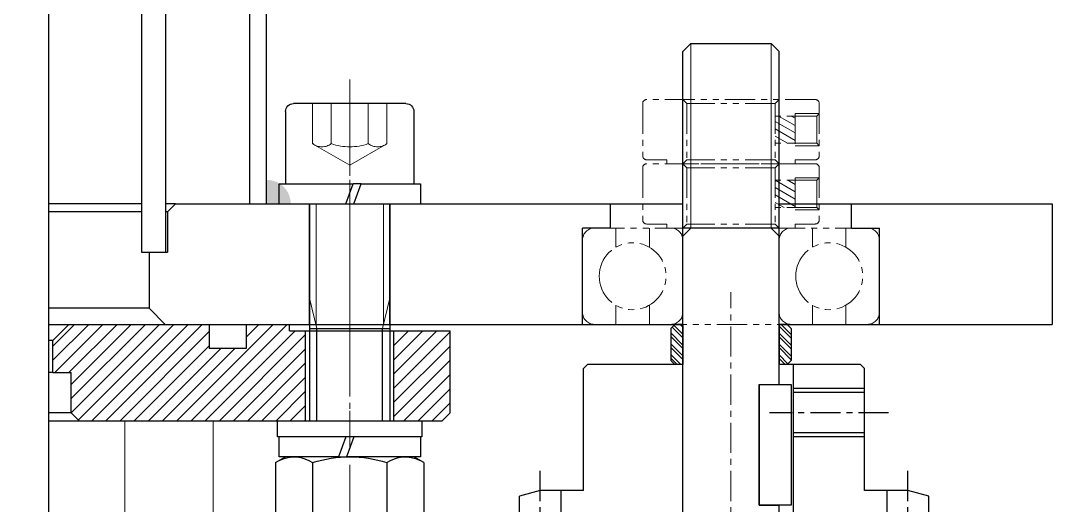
# Model space of a CAD drawing. Header units: millimetres. Extents: x 334 to 3694, y 0 to 2376.
# Drawn here: x 1288.5 to 1419.1, y 903.4 to 963.7 of the extents above; entities that cross this region are included whole.
import ezdxf

# ---------------------------------------------------------------- set-up
doc = ezdxf.new("R2010")
doc.units = ezdxf.units.MM
doc.header["$LTSCALE"] = 3
for name, pattern in [('AM_ISO02W050x2', [3.75, 3, -0.75]), ('AM_ISO08W050x2', [9, 6, -0.75, 1.5, -0.75]), ('CENTER', [2, 1.25, -0.25, 0.25, -0.25]), ('DASHED', [0.75, 0.5, -0.25]), ('PHANTOM', [2.5, 1.25, -0.25, 0.25, -0.25, 0.25, -0.25])]:
    doc.linetypes.add(name, pattern=pattern)
for name, color, linetype, lineweight in [('1_외형선', 7, 'Continuous', 25), ('2_숨은선', 2, 'DASHED', 20), ('3_중심선', 1, 'CENTER', 18), ('5_파단선', 5, 'PHANTOM', 9), ('6_가는선', 3, 'Continuous', 18), ('7_가상선', 6, 'PHANTOM', 9), ('AM_4', 3, 'Continuous', 25), ('center', 4, 'CENTER', 25)]:
    doc.layers.add(name, color=color, linetype=linetype, lineweight=lineweight)
doc.styles.add('축척08', font='romans.shx', dxfattribs={"width": 0.8, "height": 24, "bigfont": 'whgtxt.shx'})
doc.dimstyles.new('축척08', dxfattribs={"dimscale": 8, "dimtxt": 24, "dimasz": 3, "dimexe": 1, "dimexo": 1, "dimgap": 1, "dimtad": 3, "dimdec": 4, "dimzin": 9, "dimdsep": 46, "dimtxsty": '축척08', "dimcen": 0, "dimclrd": 3, "dimclre": 3, "dimclrt": 256, "dimadec": 4, "dimazin": 2, "dimtm": 1e-09, "dimtfac": 0.6, "dimtdec": 4, "dimtmove": 0, "dimatfit": 0, "dimfxl": 1.5, "dimtolj": 1, "dimlwd": -1, "dimlwe": -1, "dimarcsym": 0})

# ---------------------------------------------------------------- blocks, each defined once
blk = doc.blocks.new('A$C1CC36F42A')
at = {"layer": '1_외형선'}
for p, q in [((277.5, 11.3), (277.5, 13.8)), ((292.5, 11.3), (292.5, 13.8)), ((292.5, 13.8), (334, 13.8)), ((312, 13.8), (312, 1.8)), ((335, 12.8), (334, 13.8)), ((335, 2.8), (335, 12.8)), ((292.5, 11.3), (277.5, 11.3)), ((335, 2.8), (334, 1.8)), ((275, 1.8), (334, 1.8))]:
    blk.add_line(p, q, dxfattribs=at)
at = {"layer": '6_가는선'}
for p, q in [((312, 12.8), (311, 13.8)), ((312, 12.8), (335, 12.8)), ((312, 2.8), (311, 1.8)), ((312, 2.8), (335, 2.8))]:
    blk.add_line(p, q, dxfattribs=at)
blk = doc.blocks.new('A$Ce08f4fbe')
at = {"layer": '7_가상선'}
for p, q in [((4.5, 0), (-4.5, 0)), ((-6, -1.5), (-6, -35.5)), ((6, -35.5), (6, -1.5)), ((-3.61, -4.17), (-6, -4.17)), ((6, -4.17), (3.61, -4.17)), ((-3.61, -8.33), (-6, -8.33)), ((6, -8.33), (3.61, -8.33)), ((-4.5, -12.5), (4.5, -12.5)), ((4.5, -24.5), (-4.5, -24.5)), ((-3.61, -28.67), (-6, -28.67)), ((6, -28.67), (3.61, -28.67)), ((-3.61, -32.83), (-6, -32.83)), ((6, -32.83), (3.61, -32.83)), ((-4.5, -37), (4.5, -37))]:
    blk.add_line(p, q, dxfattribs=at)
for centre in [(0, -6.25), (0, -30.75)]:
    blk.add_circle(centre, 4.17, dxfattribs=at)
for centre, start, end in [((-4.5, -1.5), 90, 180), ((4.5, -1.5), 0, 90), ((-4.5, -11), 180, 270), ((4.5, -11), 270, 0), ((-4.5, -26), 90, 180), ((4.5, -26), 0, 90), ((-4.5, -35.5), 180, 270), ((4.5, -35.5), 270, 0)]:
    blk.add_arc(centre, 1.5, start, end, dxfattribs=at)
blk = doc.blocks.new('A$C679b7634')
at = {"layer": '7_가상선'}
h = blk.add_hatch(dxfattribs=at)
h.set_pattern_fill('ANSI31', color=256, scale=0.25, angle=105, style=0)
h.set_pattern_definition([(210, (681.7335, 2103.5377), (-0.396875, 0.68740766), [])])
h.paths.add_polyline_path([(-8, 4.25), (-8, 5.95), (-5.5, 5.95), (-5.5, 4.25)])
h.paths.add_polyline_path([(-8, 2.55), (-8, 4.25), (-5.5, 4.25), (-5.5, 2.55)])
for p, q in [((-10.5, 8), (10.5, 8)), ((-6, 8), (-6, 5.95)), ((6, 8), (6, 0)), ((-11, 7.5), (-11, 1)), ((-5.5, 7.5), (-5.5, 0.5)), ((-5.5, 7.5), (5.5, 7.5)), ((5.5, 7.5), (5.5, 0.5)), ((11, 7.5), (11, 1)), ((-11, 6.25), (-8, 6.25)), ((-10.7, 5.95), (-11, 6.25)), ((-10.7, 5.95), (-5.5, 5.95)), ((-10.7, 5.95), (-10.7, 2.55)), ((-8, 6.25), (-8, 2.25)), ((-10.7, 2.55), (-11, 2.25)), ((-11, 2.25), (-8, 2.25)), ((-10.7, 2.55), (-5.5, 2.55)), ((-6, 2.55), (-6, 0)), ((-10.5, 0.5), (-8, 0.5)), ((-8, 0.5), (-8, 0)), ((-8, 0), (8, 0)), ((-5.5, 0.5), (5.5, 0.5)), ((8, 0.5), (10.5, 0.5)), ((8, 0.5), (8, 0))]:
    blk.add_line(p, q, dxfattribs=at)
at = {"layer": '7_가상선', "ltscale": 5}
for p, q in [((-5.5, 7.5), (-6, 8)), ((6, 8), (5.5, 7.5)), ((-6, 0), (-5.5, 0.5)), ((6, 0), (5.5, 0.5))]:
    blk.add_line(p, q, dxfattribs=at)
at = {"layer": '7_가상선'}
for centre, start, end in [((-10.5, 7.5), 90, 180), ((10.5, 7.5), 0, 90), ((-10.5, 1), 180, 270), ((10.5, 1), 270, 0)]:
    blk.add_arc(centre, 0.5, start, end, dxfattribs=at)
blk = doc.blocks.new('A$C400a034a')
at = {"layer": '6_가는선'}
h = blk.add_hatch(dxfattribs=at)
h.set_pattern_fill('ANSI32', color=256, scale=0.1, angle=-90)
h.set_pattern_definition([(315, (-920.9231, 736.6609), (0.6735192, 0.6735192), []), (315, (-920.9231, 736.2119), (0.6735192, 0.6735192), [])])
h.paths.add_polyline_path([(5, 6), (5, 7), (4.5, 7.5), (0.5, 7.5), (0, 7), (0, 6)])
h.paths.add_polyline_path([(4.5, -7.5), (5, -7), (5, -6), (0, -6), (0, -7), (0.5, -7.5)])
at = {"layer": '1_외형선'}
for p, q in [((0, 7), (0.5, 7.5)), ((0, 7), (0, 6)), ((4.5, 7.5), (0.5, 7.5)), ((2.5, 7.5), (2.5001, 7.5)), ((3.5, 7.5), (3.5, 7.5001)), ((4.5, 7.5), (5, 7)), ((5, 7), (5, 6)), ((5, 6), (0, 6)), ((5, -6), (0, -6)), ((0, -6), (0, -7)), ((5, -6), (5, -7)), ((0.5, -7.5), (0, -7)), ((4.5, -7.5), (0.5, -7.5)), ((5, -7), (4.5, -7.5))]:
    blk.add_line(p, q, dxfattribs=at)
blk = doc.blocks.new('A$C4e58e731')
at = {"color": 7, "linetype": 'Continuous'}
for p, q in [((-20, 22.9), (-19.3, 25.5)), ((-19.3, 25.5), (-16.4, 25.5)), ((-16.4, 25.5), (-15.7, 22.9)), ((-20, 22.9), (-20, 6.86)), ((-15.7, 22.9), (-15.7, 17.5)), ((-20, 20.31), (-15.7, 20.31)), ((-15.7, 17.5), (-0.5, 17.5)), ((-8.5, 17.5), (-8.5, 8.66)), ((-3.5, 17.5), (-3.5, 8.66)), ((-0.5, 17.5), (0, 17)), ((0, 17), (0, 6.86)), ((-20, -5.14), (-20, -22.9)), ((0, -5.14), (0, -17)), ((-15.7, -17.5), (-0.5, -17.5)), ((-15.7, -17.5), (-15.7, -22.9)), ((-0.5, -17.5), (0, -17)), ((-20, -20.31), (-15.7, -20.31)), ((-19.3, -25.5), (-20, -22.9)), ((-15.7, -22.9), (-16.4, -25.5)), ((-19.3, -25.5), (-16.4, -25.5))]:
    blk.add_line(p, q, dxfattribs=at)
at = {"color": 3, "linetype": 'Continuous'}
for p, q in [((-9, 17.5), (-9, 8.66)), ((-3, 17.5), (-3, 8.66))]:
    blk.add_line(p, q, dxfattribs=at)
at = {"layer": '1_외형선'}
for p, q in [((-20, 8.66), (0, 8.66)), ((-20, 6.86), (-17.5, 6.86)), ((-2.5, 6.86), (0, 6.86)), ((-20, -5.14), (0, -5.14))]:
    blk.add_line(p, q, dxfattribs=at)
at = {"layer": '3_중심선'}
blk.add_line((-29, 0.86), (9, 0.86), dxfattribs=at)
at = {"layer": 'center', "color": 1, "linetype": 'CENTER'}
for p, q in [((-23, 22.9), (-12.7, 22.9)), ((-6, 20.5), (-6, 5.66)), ((-23, -22.9), (-12.7, -22.9))]:
    blk.add_line(p, q, dxfattribs=at)
blk = doc.blocks.new('*U66')
at = {"layer": '1_외형선'}
for p, q in [((1260.16, 953.42), (1246.16, 953.42)), ((1245.16, 952.42), (1245.16, 943.42)), ((1261.16, 952.42), (1261.16, 943.42)), ((1254.57, 943.42), (1253.57, 943.42)), ((1248.16, 940.92), (1248.16, 929.17)), ((1258.16, 940.92), (1258.16, 929.17)), ((1248.16, 929.17), (1248.16, 925.42)), ((1258.16, 929.17), (1258.16, 925.42)), ((1248.16, 925.42), (1248.16, 913.92)), ((1248.16, 925.42), (1258.16, 925.42)), ((1258.16, 925.42), (1258.16, 913.92)), ((1248.16, 899.92), (1248.16, 894.34)), ((1258.16, 899.92), (1258.16, 894.34)), ((1248.16, 894.34), (1249.08, 893.42)), ((1248.16, 894.34), (1258.16, 894.34)), ((1249.08, 893.42), (1257.24, 893.42)), ((1258.16, 894.34), (1257.24, 893.42))]:
    blk.add_line(p, q, dxfattribs=at)
at = {"layer": '1_외형선', "extrusion": (0, 0, -1)}
for centre, start, end in [((-1246.16, 952.42), 360, 90), ((-1260.16, 952.42), 90, 180)]:
    blk.add_arc(centre, 1, start, end, dxfattribs=at)
at = {"layer": '2_숨은선', "linetype": 'AM_ISO02W050x2'}
for p, q in [((1248.54, 953.42), (1248.54, 948.42)), ((1250.85, 953.42), (1250.85, 948.42)), ((1255.47, 953.42), (1255.47, 948.42)), ((1257.78, 953.42), (1257.78, 948.42)), ((1248.54, 948.42), (1253.16, 945.76)), ((1257.78, 948.42), (1253.16, 945.76))]:
    blk.add_line(p, q, dxfattribs=at)
at = {"layer": '2_숨은선', "linetype": 'AM_ISO02W050x2', "extrusion": (0, 0, -1)}
for centre, radius, start, end in [((-1249.7, 949.91), 1.88, 232.1211, 307.8789), ((-1253.16, 954.96), 6.93, 250.5288, 289.4712), ((-1256.63, 949.91), 1.88, 232.1211, 307.8789)]:
    blk.add_arc(centre, radius, start, end, dxfattribs=at)
at = {"layer": '3_중심선', "linetype": 'AM_ISO08W050x2'}
blk.add_line((1253.16, 890.42), (1253.16, 956.42), dxfattribs=at)
at = {"layer": '6_가는선'}
for p, q in [((1249.08, 925.42), (1248.16, 929.17)), ((1257.24, 925.42), (1258.16, 929.17))]:
    blk.add_line(p, q, dxfattribs=at)
at = {"layer": 'AM_4'}
for p, q in [((1249.08, 913.92), (1249.08, 925.42)), ((1257.24, 913.92), (1257.24, 925.42)), ((1249.08, 893.42), (1249.08, 899.92)), ((1257.24, 893.42), (1257.24, 899.92))]:
    blk.add_line(p, q, dxfattribs=at)
blk = doc.blocks.new('*U67')
at = {"layer": '1_외형선'}
for p, q in [((1243.92, 908.71), (1245.16, 909.42)), ((1251.75, 909.42), (1252.75, 909.42)), ((1262.4, 908.71), (1261.16, 909.42)), ((1243.92, 908.71), (1243.92, 900.64)), ((1248.54, 908.71), (1248.54, 900.64)), ((1257.78, 908.71), (1257.78, 900.64)), ((1262.4, 908.71), (1262.4, 900.64)), ((1243.92, 900.64), (1245.16, 899.92)), ((1245.16, 899.92), (1261.16, 899.92)), ((1262.4, 900.64), (1261.16, 899.92))]:
    blk.add_line(p, q, dxfattribs=at)
at = {"layer": '1_외형선', "extrusion": (0, 0, -1)}
for centre, radius, start, end in [((-1246.23, 905.34), 4.08, 64.4385, 124.4385), ((-1253.16, 894.16), 15.27, 72.383, 107.617), ((-1260.09, 905.34), 4.08, 55.5615, 115.5615), ((-1246.23, 904.01), 4.08, 235.5615, 295.5615), ((-1253.16, 915.19), 15.27, 252.383, 287.617), ((-1260.09, 904.01), 4.08, 244.4385, 304.4385)]:
    blk.add_arc(centre, radius, start, end, dxfattribs=at)
blk = doc.blocks.new('*U68')
at = {"layer": '1_외형선'}
for p, q in [((1244.16, 913.92), (1262.16, 913.92)), ((1244.16, 911.92), (1244.16, 913.92)), ((1262.16, 913.92), (1262.16, 911.92)), ((1244.36, 911.92), (1244.16, 911.92)), ((1253.66, 911.92), (1252.66, 911.92)), ((1262.16, 911.92), (1261.96, 911.92))]:
    blk.add_line(p, q, dxfattribs=at)
blk = doc.blocks.new('*U69')
at = {"layer": '1_외형선'}
for p, q in [((1244.36, 909.42), (1244.36, 911.92)), ((1252.66, 911.92), (1244.36, 911.92)), ((1252.66, 911.92), (1251.75, 909.42)), ((1253.66, 911.92), (1252.75, 909.42)), ((1261.96, 911.92), (1253.66, 911.92)), ((1261.96, 911.92), (1261.96, 909.42)), ((1251.75, 909.42), (1244.36, 909.42)), ((1261.96, 909.42), (1252.75, 909.42))]:
    blk.add_line(p, q, dxfattribs=at)
blk = doc.blocks.new('A$C2ec57b86!a')
at = {"layer": '1_외형선', "ltscale": 5}
blk.add_line((30, -553), (30, 55), dxfattribs=at)
blk = doc.blocks.new('*U108')
at = {"layer": '1_외형선'}
for p, q in [((1244.36, 943.42), (1253.57, 943.42)), ((1244.36, 940.92), (1244.36, 943.42)), ((1252.66, 940.92), (1253.57, 943.42)), ((1253.66, 940.92), (1254.57, 943.42)), ((1254.57, 943.42), (1261.96, 943.42)), ((1261.96, 943.42), (1261.96, 940.92)), ((1244.36, 940.92), (1252.66, 940.92)), ((1253.66, 940.92), (1261.96, 940.92))]:
    blk.add_line(p, q, dxfattribs=at)

msp = doc.modelspace()

# ---------------------------------------------------------------- hatches: boundary and pattern name
at = {"layer": '6_가는선', "ltscale": 5}
h = msp.add_hatch(color=256, dxfattribs=at)
h.dxf.hatch_style = 1
h.paths.add_polyline_path([(1319.09, 940.92), (1322.09, 940.92, 0.414214), (1319.09, 943.92)])
at = {"layer": '6_가는선'}
h = msp.add_hatch(dxfattribs=at)
h.set_pattern_fill('ANSI31', color=256, scale=10, style=0)
h.set_pattern_definition([(45, (-3468.1345, -757.9132), (-0.88388348, 0.88388348), [])])
h.paths.add_polyline_path([(1181.94, 925.12), (1188.94, 925.12), (1188.94, 913.92), (1182.94, 913.92), (1181.94, 914.92)])
h.paths.add_polyline_path([(1199.94, 925.12), (1201.94, 925.12), (1201.94, 925.92), (1207.34, 925.92), (1207.34, 922.92), (1211.94, 922.92), (1211.94, 925.92), (1229.44, 925.92), (1231.44, 923.92), (1231.44, 919.92), (1229.14, 919.92), (1229.14, 914.92), (1228.14, 913.92), (1199.94, 913.92)])
h.paths.add_polyline_path([(1316.54, 922.92), (1316.54, 925.92), (1321.94, 925.92), (1321.94, 925.12), (1323.94, 925.12), (1323.94, 913.92), (1295.74, 913.92), (1294.74, 914.92), (1294.74, 919.92), (1292.44, 919.92), (1292.44, 923.92), (1294.44, 925.92), (1311.94, 925.92), (1311.94, 922.92)])
h.paths.add_polyline_path([(1341.94, 914.92), (1340.94, 913.92), (1334.94, 913.92), (1334.94, 925.12), (1341.94, 925.12)])

# ---------------------------------------------------------------- linework, layer by layer
at = {"layer": '1_외형선', "ltscale": 5}
for p, q in [((1303.49, 1079.92), (1303.49, 934.92)), ((1306.49, 1079.92), (1306.49, 934.92)), ((1316.99, 940.92), (1316.99, 1069.92)), ((1319.09, 940.92), (1319.09, 1010.42)), ((1361.94, 937.92), (1361.94, 940.92)), ((1391.94, 937.92), (1391.94, 940.92)), ((1358.44, 925.92), (1358.44, 937.92)), ((1395.44, 925.92), (1395.44, 937.92)), ((1291.94, 925.92), (1370.94, 925.92)), ((1382.94, 925.92), (1416.94, 925.92))]:
    msp.add_line(p, q, dxfattribs=at)
at = {"layer": '1_외형선'}
for p, q in [((1303.49, 940.92), (1291.94, 940.92)), ((1307.74, 940.92), (1306.49, 940.92)), ((1306.74, 939.92), (1307.74, 940.92)), ((1306.74, 939.92), (1307.74, 940.92)), ((1307.74, 940.92), (1370.94, 940.92)), ((1324.44, 925.92), (1324.44, 940.92)), ((1334.44, 925.92), (1334.44, 940.92)), ((1382.94, 940.92), (1416.94, 940.92)), ((1416.94, 940.92), (1416.94, 925.92)), ((1303.49, 939.92), (1291.94, 939.92)), ((1306.74, 939.92), (1306.49, 939.92)), ((1306.74, 939.92), (1306.74, 934.92)), ((1361.94, 937.92), (1358.44, 937.92)), ((1391.94, 937.92), (1395.44, 937.92)), ((1303.49, 934.92), (1306.74, 934.92)), ((1304.44, 934.92), (1304.44, 927.92)), ((1304.44, 927.92), (1291.94, 927.92)), ((1304.44, 927.92), (1306.44, 925.92)), ((1292.44, 923.92), (1294.44, 925.92)), ((1311.94, 925.92), (1311.94, 922.92)), ((1316.54, 925.92), (1316.54, 922.92)), ((1321.94, 925.12), (1321.94, 925.92)), ((1321.94, 925.12), (1341.94, 925.12)), ((1323.94, 913.92), (1323.94, 925.12)), ((1334.94, 913.92), (1334.94, 925.12)), ((1341.94, 914.92), (1341.94, 925.12)), ((1292.44, 923.92), (1291.94, 923.92)), ((1292.44, 919.92), (1292.44, 923.92)), ((1316.54, 922.92), (1311.94, 922.92)), ((1292.44, 919.92), (1291.94, 919.92)), ((1292.44, 919.92), (1294.74, 919.92)), ((1294.74, 914.92), (1294.74, 919.92)), ((1294.74, 914.92), (1291.94, 914.92)), ((1294.74, 914.92), (1295.74, 913.92)), ((1340.94, 913.92), (1341.94, 914.92)), ((1291.94, 913.92), (1340.94, 913.92))]:
    msp.add_line(p, q, dxfattribs=at)
msp.add_lwpolyline([(1384.44, 903.42), (1380.44, 903.42), (1380.44, 918.42), (1384.44, 918.42)], close=True, dxfattribs=at)
at = {"layer": '3_중심선'}
msp.add_line((1329.44, 910.92), (1329.44, 943.92), dxfattribs=at)
at = {"layer": '5_파단선', "ltscale": 5}
for p, q in [((1301.44, 913.92), (1301.44, 787.92)), ((1312.44, 913.92), (1312.44, 787.92))]:
    msp.add_line(p, q, dxfattribs=at)
at = {"layer": '6_가는선'}
for p, q in [((1325.25, 925.92), (1325.25, 940.92)), ((1333.63, 925.92), (1333.63, 940.92))]:
    msp.add_line(p, q, dxfattribs=at)

# ---------------------------------------------------------------- block references
at = {"xscale": -1, "rotation": 270}
msp.add_blockref('A$C1CC36F42A', (1369.14, 625.92), dxfattribs=at)
at = {"layer": '1_외형선'}
for name, p in [('A$C2ec57b86!a', (1261.94, 1314.92)), ('*U66', (76.28, 0)), ('*U108', (76.28, 0)), ('*U68', (76.28, 0)), ('*U69', (76.28, 0)), ('*U67', (76.28, 0))]:
    msp.add_blockref(name, p, dxfattribs=at)
at = {"layer": '1_외형선', "xscale": -1}
for p in [(1376.94, 945.92), (1376.94, 937.92)]:
    msp.add_blockref('A$C679b7634', p, dxfattribs=at)
for name, p, rotation in [('A$Ce08f4fbe', (1358.44, 931.92), 90), ('A$C4e58e731', (1376.08, 920.92), 270), ('A$C400a034a', (1376.94, 920.92), 270)]:
    msp.add_blockref(name, p, dxfattribs=dict(at, rotation=rotation))

# ---------------------------------------------------------------- leaders
at = {"layer": '1_외형선', "annotation_type": 0, "has_hookline": 1, "hookline_direction": 0, "text_width": 121.6}
msp.add_leader([(1312.44, 850.92), (1678.25, 926.37)], dimstyle='축척08', override={"dimgap": 1, "dimtad": 1}, dxfattribs=at)

doc.saveas('drawing.dxf')
